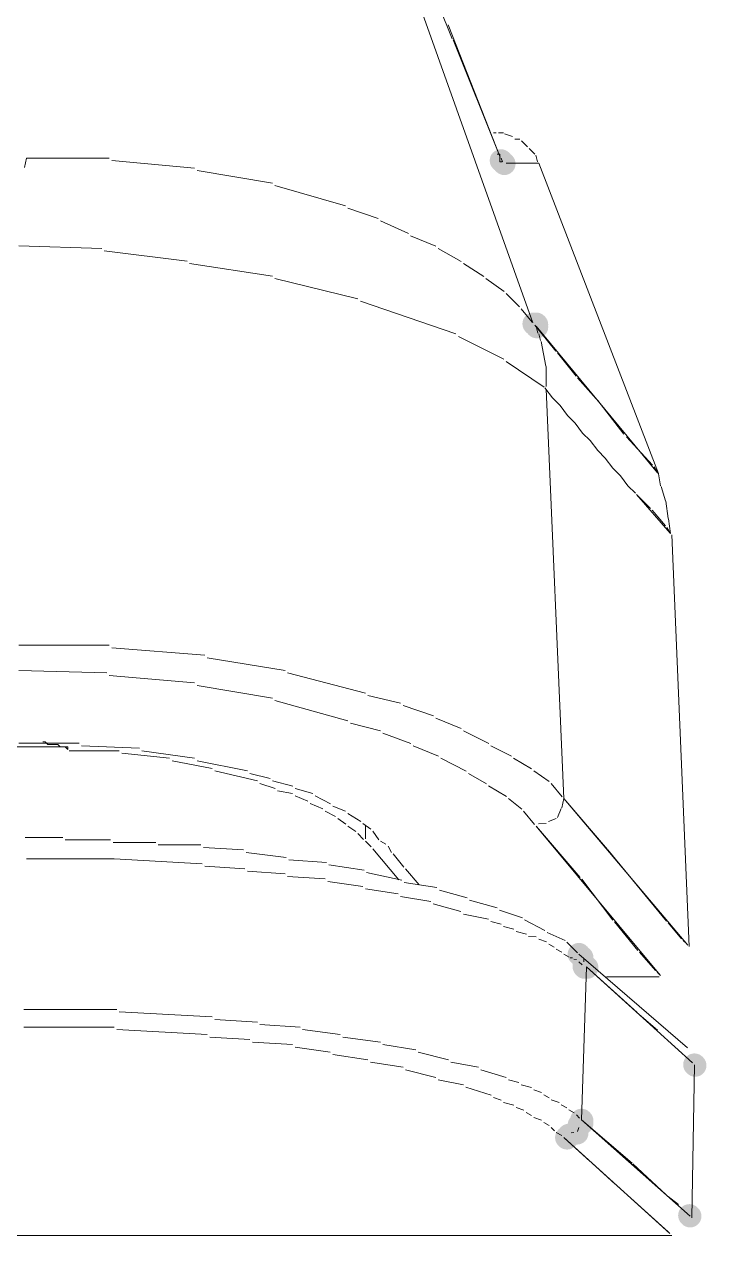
# Model space of a CAD drawing. Header units: millimetres. Extents: x 0 to 297, y 0 to 208.
# Drawn here: x 136.86 to 142.07, y 49.83 to 59.15 of the extents above; entities that cross this region are included whole.
import ezdxf

# ---------------------------------------------------------------- set-up
doc = ezdxf.new("R2010")
doc.units = ezdxf.units.MM

msp = doc.modelspace()

# ---------------------------------------------------------------- hatches: boundary and pattern name
h = msp.add_hatch(color=7)
h.dxf.hatch_style = 2
h.paths.add_polyline_path([(140.578417, 58.378494), (140.578417, 58.205986)])
h = msp.add_hatch(color=7)
h.dxf.hatch_style = 2
h.paths.add_polyline_path([(140.635919, 58.359092), (140.635919, 58.186583)])
h = msp.add_hatch(color=7)
h.dxf.hatch_style = 2
h.paths.add_polyline_path([(140.693422, 58.301589), (140.693422, 58.129081)])
h = msp.add_hatch(color=7)
h.dxf.hatch_style = 2
h.paths.add_polyline_path([(140.750925, 58.244086), (140.750925, 58.071578)])
h = msp.add_hatch(color=7)
edge = h.paths.add_edge_path(flags=0)
edge.add_spline(control_points=[(140.552977, 58.170845), (140.519432, 58.20439), (140.46454, 58.20439), (140.430995, 58.170845), (140.39745, 58.1373), (140.39745, 58.082408), (140.430995, 58.048863), (140.430995, 58.048863), (140.43664, 58.043219), (140.43664, 58.043219), (140.470185, 58.009674), (140.525076, 58.009674), (140.558621, 58.043219), (140.592166, 58.076764), (140.592166, 58.131656), (140.558621, 58.165201), (140.558621, 58.165201), (140.552977, 58.170845), (140.552977, 58.170845)], knot_values=[0, 0, 0, 0, 1, 1, 1, 2, 2, 2, 3, 3, 3, 4, 4, 4, 5, 5, 5, 6, 6, 6, 6], degree=3, periodic=1)
h = msp.add_hatch(color=7)
edge = h.paths.add_edge_path(flags=0)
edge.add_spline(control_points=[(140.57238, 58.151795), (140.538835, 58.18534), (140.483943, 58.18534), (140.450398, 58.151795), (140.416853, 58.11825), (140.416853, 58.063358), (140.450398, 58.029813), (140.450398, 58.029813), (140.456042, 58.024169), (140.456042, 58.024169), (140.489587, 57.990624), (140.544479, 57.990624), (140.578024, 58.024169), (140.611569, 58.057714), (140.611569, 58.112606), (140.578024, 58.146151), (140.578024, 58.146151), (140.57238, 58.151795), (140.57238, 58.151795)], knot_values=[0, 0, 0, 0, 1, 1, 1, 2, 2, 2, 3, 3, 3, 4, 4, 4, 5, 5, 5, 6, 6, 6, 6], degree=3, periodic=1)
h = msp.add_hatch(color=7)
edge = h.paths.add_edge_path(flags=0)
edge.add_spline(control_points=[(140.802391, 56.925187), (140.768846, 56.958732), (140.713954, 56.958732), (140.680409, 56.925187), (140.646864, 56.891642), (140.646864, 56.83675), (140.680409, 56.803205), (140.680409, 56.803205), (140.686054, 56.797561), (140.686054, 56.797561), (140.719599, 56.764016), (140.77449, 56.764016), (140.808035, 56.797561), (140.84158, 56.831106), (140.84158, 56.885997), (140.808035, 56.919542), (140.808035, 56.919542), (140.802391, 56.925187), (140.802391, 56.925187)], knot_values=[0, 0, 0, 0, 1, 1, 1, 2, 2, 2, 3, 3, 3, 4, 4, 4, 5, 5, 5, 6, 6, 6, 6], degree=3, periodic=1)
h = msp.add_hatch(color=7)
edge = h.paths.add_edge_path(flags=0)
edge.add_spline(control_points=[(140.802391, 56.925187), (140.768846, 56.958732), (140.713954, 56.958732), (140.680409, 56.925187), (140.646864, 56.891642), (140.646864, 56.83675), (140.680409, 56.803205), (140.680409, 56.803205), (140.686054, 56.797561), (140.686054, 56.797561), (140.719599, 56.764016), (140.77449, 56.764016), (140.808035, 56.797561), (140.84158, 56.831106), (140.84158, 56.885997), (140.808035, 56.919542), (140.808035, 56.919542), (140.802391, 56.925187), (140.802391, 56.925187)], knot_values=[0, 0, 0, 0, 1, 1, 1, 2, 2, 2, 3, 3, 3, 4, 4, 4, 5, 5, 5, 6, 6, 6, 6], degree=3, periodic=1)
h = msp.add_hatch(color=7)
edge = h.paths.add_edge_path(flags=0)
edge.add_spline(control_points=[(140.821441, 56.925187), (140.787896, 56.958732), (140.733004, 56.958732), (140.699459, 56.925187), (140.665914, 56.891642), (140.665914, 56.83675), (140.699459, 56.803205), (140.699459, 56.803205), (140.705104, 56.797561), (140.705104, 56.797561), (140.738649, 56.764016), (140.79354, 56.764016), (140.827085, 56.797561), (140.86063, 56.831106), (140.86063, 56.885997), (140.827085, 56.919542), (140.827085, 56.919542), (140.821441, 56.925187), (140.821441, 56.925187)], knot_values=[0, 0, 0, 0, 1, 1, 1, 2, 2, 2, 3, 3, 3, 4, 4, 4, 5, 5, 5, 6, 6, 6, 6], degree=3, periodic=1)
h = msp.add_hatch(color=7)
edge = h.paths.add_edge_path(flags=0)
edge.add_spline(control_points=[(140.821441, 56.906137), (140.787896, 56.939682), (140.733004, 56.939682), (140.699459, 56.906137), (140.665914, 56.872592), (140.665914, 56.8177), (140.699459, 56.784155), (140.699459, 56.784155), (140.705104, 56.778511), (140.705104, 56.778511), (140.738649, 56.744966), (140.79354, 56.744966), (140.827085, 56.778511), (140.86063, 56.812056), (140.86063, 56.866947), (140.827085, 56.900492), (140.827085, 56.900492), (140.821441, 56.906137), (140.821441, 56.906137)], knot_values=[0, 0, 0, 0, 1, 1, 1, 2, 2, 2, 3, 3, 3, 4, 4, 4, 5, 5, 5, 6, 6, 6, 6], degree=3, periodic=1)
h = msp.add_hatch(color=7)
h.dxf.hatch_style = 2
h.paths.add_polyline_path([(140.923433, 56.729964), (140.923433, 56.557456)])
h = msp.add_hatch(color=7)
h.dxf.hatch_style = 2
h.paths.add_polyline_path([(141.076539, 56.538406), (141.076539, 56.365897)])
h = msp.add_hatch(color=7)
h.dxf.hatch_style = 2
h.paths.add_polyline_path([(141.229997, 56.365897), (141.229997, 56.193389)])
h = msp.add_hatch(color=7)
h.dxf.hatch_style = 2
h.paths.add_polyline_path([(141.709069, 55.714317), (141.709069, 55.541808)])
h = msp.add_hatch(color=7)
h.dxf.hatch_style = 2
h.paths.add_polyline_path([(141.632517, 55.541808), (141.632517, 55.3693)])
h = msp.add_hatch(color=7)
h.dxf.hatch_style = 2
h.paths.add_polyline_path([(141.747522, 55.599311), (141.747522, 55.426803)])
h = msp.add_hatch(color=7)
h.dxf.hatch_style = 2
h.paths.add_polyline_path([(141.766572, 55.465256), (141.766572, 55.292747)])
h = msp.add_hatch(color=7)
h.dxf.hatch_style = 2
h.paths.add_polyline_path([(141.747522, 55.407753), (141.747522, 55.235244)])
h = msp.add_hatch(color=7)
h.dxf.hatch_style = 2
h.paths.add_polyline_path([(137.147653, 53.031089), (137.147653, 52.858581)])
h = msp.add_hatch(color=7)
h.dxf.hatch_style = 2
h.paths.add_polyline_path([(137.512072, 53.012039), (137.512072, 52.839531)])
h = msp.add_hatch(color=7)
h.dxf.hatch_style = 2
h.paths.add_polyline_path([(137.856736, 52.992989), (137.856736, 52.820481)])
h = msp.add_hatch(color=7)
h.dxf.hatch_style = 2
h.paths.add_polyline_path([(138.201753, 52.973586), (138.201753, 52.801078)])
h = msp.add_hatch(color=7)
h.dxf.hatch_style = 2
h.paths.add_polyline_path([(138.527719, 52.935486), (138.527719, 52.762978)])
h = msp.add_hatch(color=7)
h.dxf.hatch_style = 2
h.paths.add_polyline_path([(138.853333, 52.877983), (138.853333, 52.705475)])
h = msp.add_hatch(color=7)
h.dxf.hatch_style = 2
h.paths.add_polyline_path([(139.16025, 52.839531), (139.16025, 52.667022)])
h = msp.add_hatch(color=7)
h.dxf.hatch_style = 2
h.paths.add_polyline_path([(139.447764, 52.782028), (139.447764, 52.609519)])
h = msp.add_hatch(color=7)
h.dxf.hatch_style = 2
h.paths.add_polyline_path([(139.734925, 52.705475), (139.734925, 52.532967)])
h = msp.add_hatch(color=7)
h.dxf.hatch_style = 2
h.paths.add_polyline_path([(141.095942, 52.724525), (141.095942, 52.552017)])
h = msp.add_hatch(color=7)
h.dxf.hatch_style = 2
h.paths.add_polyline_path([(140.003389, 52.647972), (140.003389, 52.475464)])
h = msp.add_hatch(color=7)
h.dxf.hatch_style = 2
h.paths.add_polyline_path([(140.2334, 52.571067), (140.2334, 52.398558)])
h = msp.add_hatch(color=7)
h.dxf.hatch_style = 2
h.paths.add_polyline_path([(140.463411, 52.494514), (140.463411, 52.322006)])
h = msp.add_hatch(color=7)
h.dxf.hatch_style = 2
h.paths.add_polyline_path([(140.654969, 52.417961), (140.654969, 52.245453)])
h = msp.add_hatch(color=7)
h.dxf.hatch_style = 2
h.paths.add_polyline_path([(141.345003, 52.398558), (141.345003, 52.22605)])
h = msp.add_hatch(color=7)
h.dxf.hatch_style = 2
h.paths.add_polyline_path([(141.766572, 52.379508), (141.766572, 52.207)])
h = msp.add_hatch(color=7)
h.dxf.hatch_style = 2
h.paths.add_polyline_path([(140.827478, 52.322006), (140.827478, 52.149497)])
h = msp.add_hatch(color=7)
h.dxf.hatch_style = 2
h.paths.add_polyline_path([(140.980936, 52.245453), (140.980936, 52.072944)])
h = msp.add_hatch(color=7)
h.dxf.hatch_style = 2
h.paths.add_polyline_path([(141.881578, 52.245453), (141.881578, 52.072944)])
h = msp.add_hatch(color=7)
h.dxf.hatch_style = 2
h.paths.add_polyline_path([(141.920031, 52.18795), (141.920031, 52.015442)])
h = msp.add_hatch(color=7)
h.dxf.hatch_style = 2
h.paths.add_polyline_path([(141.920031, 52.18795), (141.920031, 52.015442)])
h = msp.add_hatch(color=7)
edge = h.paths.add_edge_path(flags=0)
edge.add_spline(control_points=[(141.149342, 52.112711), (141.116896, 52.14732), (141.062033, 52.14909), (141.027424, 52.116644), (140.992815, 52.084198), (140.991045, 52.029334), (141.023491, 51.994725), (141.023491, 51.994725), (141.028783, 51.989081), (141.028783, 51.989081), (141.061229, 51.954472), (141.116092, 51.952702), (141.150701, 51.985148), (141.18531, 52.017594), (141.18708, 52.072457), (141.154634, 52.107066), (141.154634, 52.107066), (141.149342, 52.112711), (141.149342, 52.112711)], knot_values=[0, 0, 0, 0, 1, 1, 1, 2, 2, 2, 3, 3, 3, 4, 4, 4, 5, 5, 5, 6, 6, 6, 6], degree=3, periodic=1)
h = msp.add_hatch(color=7)
edge = h.paths.add_edge_path(flags=0)
edge.add_spline(control_points=[(141.149342, 52.112711), (141.116896, 52.14732), (141.062033, 52.14909), (141.027424, 52.116644), (140.992815, 52.084198), (140.991045, 52.029334), (141.023491, 51.994725), (141.023491, 51.994725), (141.028783, 51.989081), (141.028783, 51.989081), (141.061229, 51.954472), (141.116092, 51.952702), (141.150701, 51.985148), (141.18531, 52.017594), (141.18708, 52.072457), (141.154634, 52.107066), (141.154634, 52.107066), (141.149342, 52.112711), (141.149342, 52.112711)], knot_values=[0, 0, 0, 0, 1, 1, 1, 2, 2, 2, 3, 3, 3, 4, 4, 4, 5, 5, 5, 6, 6, 6, 6], degree=3, periodic=1)
h = msp.add_hatch(color=7)
edge = h.paths.add_edge_path(flags=0)
edge.add_spline(control_points=[(141.166458, 52.095659), (141.132913, 52.129204), (141.078021, 52.129204), (141.044476, 52.095659), (141.010931, 52.062114), (141.010931, 52.007222), (141.044476, 51.973677), (141.044476, 51.973677), (141.05012, 51.968033), (141.05012, 51.968033), (141.083665, 51.934488), (141.138557, 51.934488), (141.172102, 51.968033), (141.205647, 52.001578), (141.205647, 52.05647), (141.172102, 52.090015), (141.172102, 52.090015), (141.166458, 52.095659), (141.166458, 52.095659)], knot_values=[0, 0, 0, 0, 1, 1, 1, 2, 2, 2, 3, 3, 3, 4, 4, 4, 5, 5, 5, 6, 6, 6, 6], degree=3, periodic=1)
h = msp.add_hatch(color=7)
h.dxf.hatch_style = 2
h.paths.add_polyline_path([(141.536561, 52.168547), (141.536561, 51.996039)])
h = msp.add_hatch(color=7)
h.dxf.hatch_style = 2
h.paths.add_polyline_path([(141.839637, 52.105184), (141.961619, 51.983202)])
h = msp.add_hatch(color=7)
h.dxf.hatch_style = 2
h.paths.add_polyline_path([(141.881578, 52.091994), (141.881578, 51.919486)])
h = msp.add_hatch(color=7)
h.dxf.hatch_style = 2
h.paths.add_polyline_path([(141.900628, 52.130447), (141.900628, 51.957939)])
h = msp.add_hatch(color=7)
h.dxf.hatch_style = 2
h.paths.add_polyline_path([(141.900628, 52.111044), (141.900628, 51.938536)])
h = msp.add_hatch(color=7)
h.dxf.hatch_style = 2
h.paths.add_polyline_path([(141.900628, 52.111044), (141.900628, 51.938536)])
h = msp.add_hatch(color=7)
h.dxf.hatch_style = 2
h.paths.add_polyline_path([(141.920031, 52.168547), (141.920031, 51.996039)])
h = msp.add_hatch(color=7)
h.dxf.hatch_style = 2
h.paths.add_polyline_path([(141.920031, 52.168547), (141.920031, 51.996039)])
h = msp.add_hatch(color=7)
h.dxf.hatch_style = 2
h.paths.add_polyline_path([(141.920031, 52.149497), (141.920031, 51.976989)])
h = msp.add_hatch(color=7)
h.dxf.hatch_style = 2
h.paths.add_polyline_path([(141.920031, 52.149497), (141.920031, 51.976989)])
h = msp.add_hatch(color=7)
edge = h.paths.add_edge_path(flags=0)
edge.add_spline(control_points=[(141.185508, 52.038156), (141.151963, 52.071701), (141.097071, 52.071701), (141.063526, 52.038156), (141.029981, 52.004611), (141.029981, 51.949719), (141.063526, 51.916174), (141.063526, 51.916174), (141.06917, 51.91053), (141.06917, 51.91053), (141.102715, 51.876985), (141.157607, 51.876985), (141.191152, 51.91053), (141.224697, 51.944075), (141.224697, 51.998967), (141.191152, 52.032512), (141.191152, 52.032512), (141.185508, 52.038156), (141.185508, 52.038156)], knot_values=[0, 0, 0, 0, 1, 1, 1, 2, 2, 2, 3, 3, 3, 4, 4, 4, 5, 5, 5, 6, 6, 6, 6], degree=3, periodic=1)
h = msp.add_hatch(color=7)
edge = h.paths.add_edge_path(flags=0)
edge.add_spline(control_points=[(141.185508, 52.018753), (141.151963, 52.052298), (141.097071, 52.052298), (141.063526, 52.018753), (141.029981, 51.985208), (141.029981, 51.930317), (141.063526, 51.896772), (141.063526, 51.896772), (141.06917, 51.891127), (141.06917, 51.891127), (141.102715, 51.857582), (141.157607, 51.857582), (141.191152, 51.891127), (141.224697, 51.924672), (141.224697, 51.979564), (141.191152, 52.013109), (141.191152, 52.013109), (141.185508, 52.018753), (141.185508, 52.018753)], knot_values=[0, 0, 0, 0, 1, 1, 1, 2, 2, 2, 3, 3, 3, 4, 4, 4, 5, 5, 5, 6, 6, 6, 6], degree=3, periodic=1)
h = msp.add_hatch(color=7)
edge = h.paths.add_edge_path(flags=0)
edge.add_spline(control_points=[(141.206845, 52.016755), (141.174399, 52.051364), (141.119536, 52.053134), (141.084927, 52.020688), (141.050318, 51.988242), (141.048548, 51.933379), (141.080994, 51.89877), (141.080994, 51.89877), (141.086285, 51.893125), (141.086285, 51.893125), (141.118732, 51.858516), (141.173595, 51.856746), (141.208204, 51.889192), (141.242813, 51.921638), (141.244583, 51.976502), (141.212137, 52.011111), (141.212137, 52.011111), (141.206845, 52.016755), (141.206845, 52.016755)], knot_values=[0, 0, 0, 0, 1, 1, 1, 2, 2, 2, 3, 3, 3, 4, 4, 4, 5, 5, 5, 6, 6, 6, 6], degree=3, periodic=1)
h = msp.add_hatch(color=7)
h.dxf.hatch_style = 2
h.paths.add_polyline_path([(141.670969, 52.015442), (141.670969, 51.842933)])
h = msp.add_hatch(color=7)
h.dxf.hatch_style = 2
h.paths.add_polyline_path([(141.766572, 51.996392), (141.766572, 51.823883)])
h = msp.add_hatch(color=7)
h.dxf.hatch_style = 2
h.paths.add_polyline_path([(141.766572, 51.996392), (141.766572, 51.823883)])
h = msp.add_hatch(color=7)
h.dxf.hatch_style = 2
h.paths.add_polyline_path([(141.780552, 52.00723), (141.906403, 51.889245)])
h = msp.add_hatch(color=7)
h.dxf.hatch_style = 2
h.paths.add_polyline_path([(141.785622, 51.996392), (141.785622, 51.823883)])
h = msp.add_hatch(color=7)
h.dxf.hatch_style = 2
h.paths.add_polyline_path([(141.785622, 51.996392), (141.785622, 51.823883)])
h = msp.add_hatch(color=7)
h.dxf.hatch_style = 2
h.paths.add_polyline_path([(141.801537, 52.028278), (141.923519, 51.906297)])
h = msp.add_hatch(color=7)
h.dxf.hatch_style = 2
h.paths.add_polyline_path([(141.805025, 51.996392), (141.805025, 51.823883)])
h = msp.add_hatch(color=7)
h.dxf.hatch_style = 2
h.paths.add_polyline_path([(141.820587, 52.066731), (141.942569, 51.944749)])
h = msp.add_hatch(color=7)
h.dxf.hatch_style = 2
h.paths.add_polyline_path([(141.824075, 52.015442), (141.824075, 51.842933)])
h = msp.add_hatch(color=7)
h.dxf.hatch_style = 2
h.paths.add_polyline_path([(141.824075, 52.015442), (141.824075, 51.842933)])
h = msp.add_hatch(color=7)
h.dxf.hatch_style = 2
h.paths.add_polyline_path([(141.843478, 52.034492), (141.843478, 51.861983)])
h = msp.add_hatch(color=7)
h.dxf.hatch_style = 2
h.paths.add_polyline_path([(141.843478, 52.015442), (141.843478, 51.842933)])
h = msp.add_hatch(color=7)
h.dxf.hatch_style = 2
h.paths.add_polyline_path([(141.843478, 52.015442), (141.843478, 51.842933)])
h = msp.add_hatch(color=7)
h.dxf.hatch_style = 2
h.paths.add_polyline_path([(141.862528, 52.053542), (141.862528, 51.881033)])
h = msp.add_hatch(color=7)
h.dxf.hatch_style = 2
h.paths.add_polyline_path([(141.881578, 52.072944), (141.881578, 51.900436)])
h = msp.add_hatch(color=7)
h.dxf.hatch_style = 2
h.paths.add_polyline_path([(141.881578, 52.072944), (141.881578, 51.900436)])
h = msp.add_hatch(color=7)
h.dxf.hatch_style = 2
h.paths.add_polyline_path([(141.686531, 51.951726), (141.808513, 51.829744)])
h = msp.add_hatch(color=7)
h.dxf.hatch_style = 2
h.paths.add_polyline_path([(141.709069, 51.976989), (141.709069, 51.804481)])
h = msp.add_hatch(color=7)
h.dxf.hatch_style = 2
h.paths.add_polyline_path([(141.709069, 51.976989), (141.709069, 51.804481)])
h = msp.add_hatch(color=7)
h.dxf.hatch_style = 2
h.paths.add_polyline_path([(141.709069, 51.976989), (141.709069, 51.804481)])
h = msp.add_hatch(color=7)
h.dxf.hatch_style = 2
h.paths.add_polyline_path([(141.728472, 51.976989), (141.728472, 51.804481)])
h = msp.add_hatch(color=7)
h.dxf.hatch_style = 2
h.paths.add_polyline_path([(141.728472, 51.976989), (141.728472, 51.804481)])
h = msp.add_hatch(color=7)
h.dxf.hatch_style = 2
h.paths.add_polyline_path([(141.746032, 51.973063), (141.864018, 51.847212)])
h = msp.add_hatch(color=7)
h.dxf.hatch_style = 2
h.paths.add_polyline_path([(141.747522, 51.976989), (141.747522, 51.804481)])
h = msp.add_hatch(color=7)
h.dxf.hatch_style = 2
h.paths.add_polyline_path([(141.920031, 51.401961), (141.920031, 51.229453)])
h = msp.add_hatch(color=7)
h.dxf.hatch_style = 2
h.paths.add_polyline_path([(141.920031, 51.401961), (141.920031, 51.229453)])
h = msp.add_hatch(color=7)
h.dxf.hatch_style = 2
h.paths.add_polyline_path([(141.920031, 51.401961), (141.920031, 51.229453)])
h = msp.add_hatch(color=7)
h.dxf.hatch_style = 2
h.paths.add_polyline_path([(141.920031, 51.401961), (141.920031, 51.229453)])
h = msp.add_hatch(color=7)
h.dxf.hatch_style = 2
h.paths.add_polyline_path([(141.920031, 51.401961), (141.920031, 51.229453)])
h = msp.add_hatch(color=7)
h.dxf.hatch_style = 2
h.paths.add_polyline_path([(141.920031, 51.401961), (141.920031, 51.229453)])
h = msp.add_hatch(color=7)
h.dxf.hatch_style = 2
h.paths.add_polyline_path([(141.939081, 51.401961), (141.939081, 51.229453)])
h = msp.add_hatch(color=7)
h.dxf.hatch_style = 2
h.paths.add_polyline_path([(141.939081, 51.401961), (141.939081, 51.229453)])
h = msp.add_hatch(color=7)
h.dxf.hatch_style = 2
h.paths.add_polyline_path([(141.939081, 51.382911), (141.939081, 51.210403)])
h = msp.add_hatch(color=7)
h.dxf.hatch_style = 2
h.paths.add_polyline_path([(141.939081, 51.382911), (141.939081, 51.210403)])
h = msp.add_hatch(color=7)
h.dxf.hatch_style = 2
h.paths.add_polyline_path([(141.939081, 51.382911), (141.939081, 51.210403)])
h = msp.add_hatch(color=7)
h.dxf.hatch_style = 2
h.paths.add_polyline_path([(141.939081, 51.382911), (141.939081, 51.210403)])
h = msp.add_hatch(color=7)
h.dxf.hatch_style = 2
h.paths.add_polyline_path([(141.939081, 51.382911), (141.939081, 51.210403)])
h = msp.add_hatch(color=7)
h.dxf.hatch_style = 2
h.paths.add_polyline_path([(141.939081, 51.382911), (141.939081, 51.210403)])
h = msp.add_hatch(color=7)
h.dxf.hatch_style = 2
h.paths.add_polyline_path([(141.939081, 51.363861), (141.939081, 51.191353)])
h = msp.add_hatch(color=7)
h.dxf.hatch_style = 2
h.paths.add_polyline_path([(141.939081, 51.363861), (141.939081, 51.191353)])
h = msp.add_hatch(color=7)
h.dxf.hatch_style = 2
h.paths.add_polyline_path([(141.958131, 51.363861), (141.958131, 51.191353)])
h = msp.add_hatch(color=7)
h.dxf.hatch_style = 2
h.paths.add_polyline_path([(141.958131, 51.363861), (141.958131, 51.191353)])
h = msp.add_hatch(color=7)
h.dxf.hatch_style = 2
h.paths.add_polyline_path([(141.958131, 51.363861), (141.958131, 51.191353)])
h = msp.add_hatch(color=7)
h.dxf.hatch_style = 2
h.paths.add_polyline_path([(141.958131, 51.363861), (141.958131, 51.191353)])
h = msp.add_hatch(color=7)
h.dxf.hatch_style = 2
h.paths.add_polyline_path([(141.958131, 51.344458), (141.958131, 51.17195)])
h = msp.add_hatch(color=7)
h.dxf.hatch_style = 2
h.paths.add_polyline_path([(141.958131, 51.344458), (141.958131, 51.17195)])
h = msp.add_hatch(color=7)
h.dxf.hatch_style = 2
h.paths.add_polyline_path([(141.958131, 51.344458), (141.958131, 51.17195)])
h = msp.add_hatch(color=7)
h.dxf.hatch_style = 2
h.paths.add_polyline_path([(141.958131, 51.344458), (141.958131, 51.17195)])
h = msp.add_hatch(color=7)
h.dxf.hatch_style = 2
h.paths.add_polyline_path([(141.958131, 51.344458), (141.958131, 51.17195)])
h = msp.add_hatch(color=7)
h.dxf.hatch_style = 2
h.paths.add_polyline_path([(141.958131, 51.344458), (141.958131, 51.17195)])
h = msp.add_hatch(color=7)
edge = h.paths.add_edge_path(flags=0)
edge.add_spline(control_points=[(142.028999, 51.27157), (141.995454, 51.305115), (141.940562, 51.305115), (141.907017, 51.27157), (141.873472, 51.238025), (141.873472, 51.183133), (141.907017, 51.149588), (141.907017, 51.149588), (141.912662, 51.143944), (141.912662, 51.143944), (141.946207, 51.110399), (142.001099, 51.110399), (142.034644, 51.143944), (142.068189, 51.177489), (142.068189, 51.232381), (142.034644, 51.265926), (142.034644, 51.265926), (142.028999, 51.27157), (142.028999, 51.27157)], knot_values=[0, 0, 0, 0, 1, 1, 1, 2, 2, 2, 3, 3, 3, 4, 4, 4, 5, 5, 5, 6, 6, 6, 6], degree=3, periodic=1)
h = msp.add_hatch(color=7)
h.dxf.hatch_style = 2
h.paths.add_polyline_path([(141.958131, 51.325408), (141.958131, 51.1529)])
h = msp.add_hatch(color=7)
h.dxf.hatch_style = 2
h.paths.add_polyline_path([(141.958131, 51.325408), (141.958131, 51.1529)])
h = msp.add_hatch(color=7)
h.dxf.hatch_style = 2
h.paths.add_polyline_path([(141.958131, 51.325408), (141.958131, 51.1529)])
h = msp.add_hatch(color=7)
h.dxf.hatch_style = 2
h.paths.add_polyline_path([(141.958131, 51.325408), (141.958131, 51.1529)])
h = msp.add_hatch(color=7)
h.dxf.hatch_style = 2
h.paths.add_polyline_path([(141.958131, 51.306358), (141.958131, 51.13385)])
h = msp.add_hatch(color=7)
h.dxf.hatch_style = 2
h.paths.add_polyline_path([(141.958131, 51.306358), (141.958131, 51.13385)])
h = msp.add_hatch(color=7)
h.dxf.hatch_style = 2
h.paths.add_polyline_path([(141.958131, 51.306358), (141.958131, 51.13385)])
h = msp.add_hatch(color=7)
h.dxf.hatch_style = 2
h.paths.add_polyline_path([(141.958131, 51.306358), (141.958131, 51.13385)])
h = msp.add_hatch(color=7)
h.dxf.hatch_style = 2
h.paths.add_polyline_path([(141.958131, 51.306358), (141.958131, 51.13385)])
h = msp.add_hatch(color=7)
edge = h.paths.add_edge_path(flags=0)
edge.add_spline(control_points=[(141.166458, 50.849648), (141.132913, 50.883193), (141.078021, 50.883193), (141.044476, 50.849648), (141.010931, 50.816103), (141.010931, 50.761211), (141.044476, 50.727666), (141.044476, 50.727666), (141.05012, 50.722022), (141.05012, 50.722022), (141.083665, 50.688477), (141.138557, 50.688477), (141.172102, 50.722022), (141.205647, 50.755567), (141.205647, 50.810458), (141.172102, 50.844003), (141.172102, 50.844003), (141.166458, 50.849648), (141.166458, 50.849648)], knot_values=[0, 0, 0, 0, 1, 1, 1, 2, 2, 2, 3, 3, 3, 4, 4, 4, 5, 5, 5, 6, 6, 6, 6], degree=3, periodic=1)
h = msp.add_hatch(color=7)
edge = h.paths.add_edge_path(flags=0)
edge.add_spline(control_points=[(141.128005, 50.754045), (141.09446, 50.78759), (141.039568, 50.78759), (141.006023, 50.754045), (140.972478, 50.7205), (140.972478, 50.665608), (141.006023, 50.632063), (141.006023, 50.632063), (141.011667, 50.626419), (141.011667, 50.626419), (141.045212, 50.592874), (141.100104, 50.592874), (141.133649, 50.626419), (141.167194, 50.659964), (141.167194, 50.714856), (141.133649, 50.748401), (141.133649, 50.748401), (141.128005, 50.754045), (141.128005, 50.754045)], knot_values=[0, 0, 0, 0, 1, 1, 1, 2, 2, 2, 3, 3, 3, 4, 4, 4, 5, 5, 5, 6, 6, 6, 6], degree=3, periodic=1)
h = msp.add_hatch(color=7)
edge = h.paths.add_edge_path(flags=0)
edge.add_spline(control_points=[(141.149342, 50.80955), (141.116896, 50.844159), (141.062033, 50.845929), (141.027424, 50.813483), (140.992815, 50.781037), (140.991045, 50.726173), (141.023491, 50.691564), (141.023491, 50.691564), (141.028783, 50.68592), (141.028783, 50.68592), (141.061229, 50.651311), (141.116092, 50.649541), (141.150701, 50.681987), (141.18531, 50.714433), (141.18708, 50.769296), (141.154634, 50.803905), (141.154634, 50.803905), (141.149342, 50.80955), (141.149342, 50.80955)], knot_values=[0, 0, 0, 0, 1, 1, 1, 2, 2, 2, 3, 3, 3, 4, 4, 4, 5, 5, 5, 6, 6, 6, 6], degree=3, periodic=1)
h = msp.add_hatch(color=7)
edge = h.paths.add_edge_path(flags=0)
edge.add_spline(control_points=[(141.166458, 50.830598), (141.132913, 50.864143), (141.078021, 50.864143), (141.044476, 50.830598), (141.010931, 50.797053), (141.010931, 50.742161), (141.044476, 50.708616), (141.044476, 50.708616), (141.05012, 50.702972), (141.05012, 50.702972), (141.083665, 50.669427), (141.138557, 50.669427), (141.172102, 50.702972), (141.205647, 50.736517), (141.205647, 50.791408), (141.172102, 50.824953), (141.172102, 50.824953), (141.166458, 50.830598), (141.166458, 50.830598)], knot_values=[0, 0, 0, 0, 1, 1, 1, 2, 2, 2, 3, 3, 3, 4, 4, 4, 5, 5, 5, 6, 6, 6, 6], degree=3, periodic=1)
h = msp.add_hatch(color=7)
edge = h.paths.add_edge_path(flags=0)
edge.add_spline(control_points=[(141.051452, 50.715592), (141.017907, 50.749137), (140.963015, 50.749137), (140.92947, 50.715592), (140.895925, 50.682047), (140.895925, 50.627156), (140.92947, 50.593611), (140.92947, 50.593611), (140.935115, 50.587966), (140.935115, 50.587966), (140.96866, 50.554421), (141.023551, 50.554421), (141.057096, 50.587966), (141.090641, 50.621511), (141.090641, 50.676403), (141.057096, 50.709948), (141.057096, 50.709948), (141.051452, 50.715592), (141.051452, 50.715592)], knot_values=[0, 0, 0, 0, 1, 1, 1, 2, 2, 2, 3, 3, 3, 4, 4, 4, 5, 5, 5, 6, 6, 6, 6], degree=3, periodic=1)
h = msp.add_hatch(color=7)
edge = h.paths.add_edge_path(flags=0)
edge.add_spline(control_points=[(141.068504, 50.736577), (141.033895, 50.769023), (140.979032, 50.767253), (140.946585, 50.732644), (140.914139, 50.698035), (140.915909, 50.643172), (140.950518, 50.610726), (140.950518, 50.610726), (140.956163, 50.605434), (140.956163, 50.605434), (140.990772, 50.572988), (141.045635, 50.574758), (141.078081, 50.609367), (141.110527, 50.643976), (141.108757, 50.698839), (141.074148, 50.731285), (141.074148, 50.731285), (141.068504, 50.736577), (141.068504, 50.736577)], knot_values=[0, 0, 0, 0, 1, 1, 1, 2, 2, 2, 3, 3, 3, 4, 4, 4, 5, 5, 5, 6, 6, 6, 6], degree=3, periodic=1)
h = msp.add_hatch(color=7)
h.dxf.hatch_style = 2
h.paths.add_polyline_path([(141.172494, 50.558822), (141.172494, 50.386314)])
h = msp.add_hatch(color=7)
h.dxf.hatch_style = 2
h.paths.add_polyline_path([(141.766572, 50.290358), (141.766572, 50.11785)])
h = msp.add_hatch(color=7)
edge = h.paths.add_edge_path(flags=0)
edge.add_spline(control_points=[(141.990546, 50.121515), (141.957001, 50.15506), (141.90211, 50.15506), (141.868565, 50.121515), (141.83502, 50.08797), (141.83502, 50.033078), (141.868565, 49.999533), (141.868565, 49.999533), (141.874209, 49.993888), (141.874209, 49.993888), (141.907754, 49.960343), (141.962646, 49.960343), (141.996191, 49.993888), (142.029736, 50.027433), (142.029736, 50.082325), (141.996191, 50.11587), (141.996191, 50.11587), (141.990546, 50.121515), (141.990546, 50.121515)], knot_values=[0, 0, 0, 0, 1, 1, 1, 2, 2, 2, 3, 3, 3, 4, 4, 4, 5, 5, 5, 6, 6, 6, 6], degree=3, periodic=1)
h = msp.add_hatch(color=7)
h.dxf.hatch_style = 2
h.paths.add_polyline_path([(141.939081, 50.137253), (141.939081, 49.964744)])
h = msp.add_hatch(color=7)
h.dxf.hatch_style = 2
h.paths.add_polyline_path([(141.939081, 50.137253), (141.939081, 49.964744)])
h = msp.add_hatch(color=7)
h.dxf.hatch_style = 2
h.paths.add_polyline_path([(141.839637, 50.054487), (141.961619, 49.932505)])
h = msp.add_hatch(color=7)
h.dxf.hatch_style = 2
h.paths.add_polyline_path([(141.85904, 50.092587), (141.981021, 49.970605)])
h = msp.add_hatch(color=7)
h.dxf.hatch_style = 2
h.paths.add_polyline_path([(141.881578, 50.041297), (141.881578, 49.868789)])
h = msp.add_hatch(color=7)
h.dxf.hatch_style = 2
h.paths.add_polyline_path([(141.900628, 50.07975), (141.900628, 49.907242)])
h = msp.add_hatch(color=7)
h.dxf.hatch_style = 2
h.paths.add_polyline_path([(141.900628, 50.060347), (141.900628, 49.887839)])
h = msp.add_hatch(color=7)
h.dxf.hatch_style = 2
h.paths.add_polyline_path([(141.900628, 50.060347), (141.900628, 49.887839)])
h = msp.add_hatch(color=7)
h.dxf.hatch_style = 2
h.paths.add_polyline_path([(141.920031, 50.11785), (141.920031, 49.945342)])
h = msp.add_hatch(color=7)
h.dxf.hatch_style = 2
h.paths.add_polyline_path([(141.920031, 50.0988), (141.920031, 49.926292)])
h = msp.add_hatch(color=7)
h.dxf.hatch_style = 2
h.paths.add_polyline_path([(141.920031, 50.0988), (141.920031, 49.926292)])
h = msp.add_hatch(color=7)
h.dxf.hatch_style = 2
h.paths.add_polyline_path([(141.722697, 49.857598), (141.848548, 49.975583)])
h = msp.add_hatch(color=7)
h.dxf.hatch_style = 2
h.paths.add_polyline_path([(141.766572, 50.022247), (141.766572, 49.849739)])
h = msp.add_hatch(color=7)
h.dxf.hatch_style = 2
h.paths.add_polyline_path([(141.785622, 50.002844), (141.785622, 49.830336)])
h = msp.add_hatch(color=7)
h.dxf.hatch_style = 2
h.paths.add_polyline_path([(141.801537, 49.996984), (141.923519, 49.875002)])
h = msp.add_hatch(color=7)
h.dxf.hatch_style = 2
h.paths.add_polyline_path([(141.805025, 50.002844), (141.805025, 49.830336)])
h = msp.add_hatch(color=7)
h.dxf.hatch_style = 2
h.paths.add_polyline_path([(141.805025, 50.002844), (141.805025, 49.830336)])
h = msp.add_hatch(color=7)
h.dxf.hatch_style = 2
h.paths.add_polyline_path([(141.820587, 50.016034), (141.942569, 49.894052)])
h = msp.add_hatch(color=7)
h.dxf.hatch_style = 2
h.paths.add_polyline_path([(141.824075, 50.022247), (141.824075, 49.849739)])
h = msp.add_hatch(color=7)
h.dxf.hatch_style = 2
h.paths.add_polyline_path([(141.824075, 50.022247), (141.824075, 49.849739)])
h = msp.add_hatch(color=7)
h.dxf.hatch_style = 2
h.paths.add_polyline_path([(141.824075, 50.002844), (141.824075, 49.830336)])
h = msp.add_hatch(color=7)
h.dxf.hatch_style = 2
h.paths.add_polyline_path([(141.824075, 50.002844), (141.824075, 49.830336)])
h = msp.add_hatch(color=7)
h.dxf.hatch_style = 2
h.paths.add_polyline_path([(141.843478, 50.022247), (141.843478, 49.849739)])
h = msp.add_hatch(color=7)
h.dxf.hatch_style = 2
h.paths.add_polyline_path([(141.843478, 50.022247), (141.843478, 49.849739)])
h = msp.add_hatch(color=7)
h.dxf.hatch_style = 2
h.paths.add_polyline_path([(141.862528, 50.022247), (141.862528, 49.849739)])

# ---------------------------------------------------------------- linework, layer by layer
at = {"color": 7, "lineweight": 15}
for points in [[(138.843808, 62.173149), (140.734697, 56.870546)], [(140.118394, 59.039424), (139.722931, 60.028965)], [(140.089819, 59.144904), (140.484931, 58.136313)], [(140.127919, 59.029899), (140.484931, 58.136313)], [(140.453886, 58.320815), (140.434483, 58.320815)], [(140.511389, 58.320815), (140.472936, 58.320815)], [(140.578417, 58.29224), (140.518797, 58.313407)], [(140.635919, 58.272838), (140.596408, 58.273896)], [(140.693422, 58.215335), (140.649325, 58.259432)], [(140.482461, 58.138782), (140.482461, 58.157832), (140.463411, 58.157832)], [(140.750925, 58.157832), (140.706828, 58.201929)], [(140.769975, 58.100329), (140.756922, 58.151835)], [(136.870017, 58.129257), (136.8552, 58.05729)], [(136.870017, 58.129257), (137.502194, 58.129257)], [(137.521597, 58.109854), (138.154128, 58.052351)], [(140.482461, 58.119732), (140.482461, 58.138782)], [(140.501864, 58.100329), (140.482461, 58.100329), (140.482461, 58.119732)], [(140.491986, 58.129257), (140.502569, 58.099271)], [(140.7795, 58.090804), (140.530439, 58.090804)], [(140.7795, 58.090804), (141.692489, 55.721196)], [(138.173178, 58.033301), (138.748558, 57.936993)], [(138.767256, 57.918296), (139.304889, 57.764132)], [(139.322881, 57.745788), (139.554303, 57.667824)], [(139.572294, 57.650185), (139.785019, 57.552113)], [(139.802306, 57.535179), (139.995628, 57.45651)], [(136.812514, 57.458274), (137.444692, 57.439224)], [(137.464094, 57.420174), (138.096625, 57.343268)], [(140.012914, 57.439224), (140.188244, 57.340799)], [(138.115675, 57.324218), (138.748206, 57.228263)], [(140.204472, 57.324218), (140.361106, 57.225088)], [(138.767256, 57.209213), (139.400492, 57.055401)], [(140.376981, 57.209213), (140.515269, 57.109729)], [(139.418836, 57.036704), (140.148381, 56.786585)], [(140.530439, 57.094207), (140.632039, 56.992607)], [(140.645444, 56.979201), (140.729053, 56.876543)], [(140.750925, 56.854671), (140.911086, 56.656057)], [(140.76045, 56.845146), (141.687197, 55.726488)], [(140.76045, 56.845146), (140.773503, 56.79364)], [(140.166372, 56.76824), (140.513506, 56.593615)], [(140.7795, 56.787643), (140.792553, 56.736138)], [(140.798903, 56.73014), (140.833475, 56.54211)], [(140.530439, 56.576682), (140.821481, 56.381596)], [(140.923433, 56.64371), (141.064544, 56.464146)], [(140.837003, 56.538582), (140.837003, 56.385124)], [(140.827478, 56.375599), (140.884981, 56.298693), (140.942483, 56.24119), (140.999986, 56.164638), (141.057489, 56.107135), (141.114992, 56.030582), (141.172494, 55.973079), (141.229997, 55.896526), (141.2875, 55.839024), (141.345003, 55.762118), (141.402506, 55.704615), (141.460008, 55.628063), (141.517511, 55.57056)], [(141.076539, 56.452151), (141.217297, 56.292343)], [(140.837003, 56.366074), (140.970353, 53.242932)], [(141.229997, 56.279643), (141.428964, 56.023174)], [(141.450483, 56.001654), (141.648392, 55.784696)], [(141.661092, 55.771643), (141.688961, 55.725076)], [(141.709069, 55.628063), (141.6939, 55.720138)], [(141.527036, 55.561035), (141.7828, 55.266818)], [(141.632517, 55.455554), (141.530917, 55.557154)], [(141.747522, 55.513057), (141.715067, 55.622065)], [(141.766572, 55.379001), (141.750344, 55.510235)], [(141.747522, 55.321499), (141.644864, 55.443207)], [(141.785622, 55.263996), (141.769747, 55.375826)], [(141.785622, 55.263996), (141.758106, 55.310915)], [(141.7955, 55.254471), (141.92885, 52.111926)], [(136.812514, 54.410979), (137.502194, 54.410979)], [(137.521597, 54.391929), (138.230681, 54.334426)], [(138.249731, 54.315376), (138.844161, 54.219068)], [(136.812514, 54.219421), (137.483144, 54.200371)], [(137.502194, 54.180968), (138.154128, 54.123465)], [(138.863211, 54.200371), (139.457994, 54.046207)], [(138.173178, 54.104415), (138.748558, 54.008107)], [(138.767256, 53.98941), (139.323939, 53.835246)], [(139.476339, 54.027863), (139.726106, 53.969654)], [(139.744803, 53.950957), (139.975872, 53.872993)], [(139.342283, 53.816901), (139.573, 53.758693)], [(139.993864, 53.855354), (140.187186, 53.777038)], [(137.186106, 53.615818), (137.186106, 53.634868), (137.167056, 53.634868), (137.147653, 53.634868), (137.128603, 53.634868), (137.109553, 53.653918), (137.09015, 53.653918), (137.0711, 53.653918), (137.05205, 53.653918), (137.032647, 53.653918), (137.013597, 53.673321), (136.994547, 53.673321)], [(139.591344, 53.740349), (139.803717, 53.662032)], [(140.204472, 53.759399), (140.3985, 53.661326)], [(136.879542, 53.634868), (136.860139, 53.634868), (136.841089, 53.634868), (136.822039, 53.634868), (136.802636, 53.634868), (136.783586, 53.634868), (136.764536, 53.634868), (136.745133, 53.634868), (136.726083, 53.634868)], [(136.812514, 53.663443), (137.272183, 53.663443)], [(136.956094, 53.634868), (136.937044, 53.634868), (136.917642, 53.634868), (136.898592, 53.634868), (136.879542, 53.634868)], [(137.186106, 53.615818), (137.167056, 53.634868), (137.147653, 53.634868), (137.128603, 53.634868), (137.109553, 53.634868), (137.09015, 53.634868), (137.0711, 53.634868), (137.05205, 53.634868), (137.032647, 53.634868), (137.013597, 53.634868), (136.994547, 53.634868), (136.975144, 53.634868), (136.956094, 53.634868)], [(137.195631, 53.60594), (137.5791, 53.60594)], [(137.291586, 53.644393), (137.732206, 53.625343)], [(137.59815, 53.58689), (137.962569, 53.548438)], [(137.751608, 53.60594), (138.154128, 53.548438)], [(139.821356, 53.644393), (140.014678, 53.566076)], [(140.415433, 53.644393), (140.571361, 53.565371)], [(137.981619, 53.529388), (138.288536, 53.471532)], [(138.173178, 53.529388), (138.557, 53.452129)], [(140.032317, 53.54879), (140.225992, 53.450365)], [(140.587942, 53.54879), (140.725172, 53.469063)], [(138.307233, 53.452835), (138.633906, 53.375576)], [(138.575697, 53.433785), (138.729861, 53.394274)], [(140.242925, 53.433785), (140.380156, 53.354057)], [(140.7414, 53.452835), (140.859933, 53.372401)], [(138.65225, 53.356879), (138.768667, 53.317015)], [(138.748206, 53.376282), (138.902369, 53.336771)], [(138.920714, 53.318779), (139.055828, 53.278915)], [(140.396383, 53.337829), (140.533261, 53.258101)], [(140.875456, 53.356879), (140.959064, 53.254221)], [(138.786306, 53.299376), (138.902017, 53.279621)], [(138.920714, 53.261276), (139.018433, 53.220707)], [(139.073819, 53.261276), (139.191294, 53.200951)], [(140.549489, 53.241874), (140.650031, 53.160735)], [(140.971411, 53.241874), (140.956594, 53.169907)], [(140.971411, 53.241874), (141.917208, 52.123568)], [(140.971411, 53.241874), (141.303728, 52.852054)], [(139.035719, 53.203774), (139.133439, 53.163204)], [(139.150725, 53.146271), (139.2301, 53.104996)], [(139.207875, 53.184371), (139.305947, 53.144154)], [(139.322881, 53.126868), (139.422011, 53.06619)], [(140.664494, 53.146271), (140.748103, 53.04326)], [(140.952008, 53.165321), (140.922375, 53.097235)], [(139.246328, 53.088768), (139.307711, 53.046435)], [(139.322881, 53.031265), (139.384264, 52.988932)], [(139.437886, 53.050315), (139.499269, 53.007982)], [(139.457289, 53.031265), (139.457289, 52.93531)], [(140.76045, 53.031265), (141.7066, 51.893557)], [(141.095942, 52.638271), (140.763272, 53.02809)], [(140.837003, 53.050315), (140.779147, 53.04961)], [(140.913908, 53.088768), (140.854289, 53.067601)], [(137.147653, 52.944835), (136.860139, 52.944835)], [(139.399786, 52.973763), (139.443531, 52.929665)], [(139.514792, 52.992813), (139.560653, 52.927549)], [(137.512072, 52.925785), (137.167056, 52.925785)], [(137.856736, 52.906735), (137.531122, 52.906735)], [(138.201753, 52.887332), (137.876139, 52.887332)], [(138.527719, 52.849232), (138.220803, 52.868282)], [(139.457289, 52.91626), (139.501033, 52.872163)], [(139.514792, 52.858757), (139.713053, 52.622043)], [(139.572294, 52.91626), (139.613569, 52.893682)], [(139.629797, 52.877807), (139.657314, 52.830888)], [(141.30655, 52.849232), (141.754578, 52.305601)], [(137.540647, 52.781851), (136.870017, 52.781851)], [(137.540647, 52.781851), (138.211631, 52.743751)], [(138.853333, 52.791729), (138.546417, 52.830182)], [(139.16025, 52.753276), (138.872383, 52.772679)], [(139.667897, 52.820304), (139.751506, 52.717646)], [(138.230681, 52.724349), (138.537244, 52.705299)], [(138.556294, 52.686249), (138.844161, 52.666846)], [(139.447764, 52.695774), (139.178947, 52.734579)], [(139.734925, 52.619221), (139.466108, 52.677076)], [(139.763853, 52.705299), (139.866511, 52.58359)], [(138.863211, 52.647796), (139.150725, 52.628393)], [(139.169775, 52.609343), (139.438239, 52.57089)], [(140.003389, 52.561718), (139.753975, 52.600524)], [(141.345003, 52.312304), (141.107583, 52.626629)], [(139.457289, 52.55184), (139.706703, 52.513388)], [(139.7254, 52.49469), (139.956117, 52.455532)], [(140.2334, 52.484813), (140.021733, 52.543374)], [(140.463411, 52.40826), (140.251744, 52.466821)], [(139.974814, 52.437188), (140.186481, 52.378626)], [(140.654969, 52.331707), (140.48105, 52.390621)], [(140.204472, 52.360282), (140.397089, 52.321476)], [(140.415433, 52.302779), (140.493397, 52.282318)], [(140.827478, 52.235751), (140.671903, 52.314774)], [(141.536561, 52.082293), (141.35735, 52.30031)], [(141.766572, 52.293254), (141.869231, 52.171546)], [(140.511389, 52.264679), (140.589353, 52.243865)], [(140.606992, 52.226226), (140.685308, 52.205765)], [(140.702947, 52.187774), (140.761156, 52.187421)], [(140.980936, 52.159199), (140.844764, 52.218818)], [(140.7795, 52.168724), (140.839119, 52.147557)], [(140.856406, 52.130271), (140.897681, 52.108046)], [(140.913908, 52.092171), (140.955183, 52.069593)], [(141.076539, 52.063243), (140.994342, 52.14544)], [(141.881578, 52.159199), (141.906272, 52.134504)], [(140.971411, 52.053718), (141.012686, 52.031493)], [(141.038439, 52.02479), (141.019036, 52.02479)], [(141.047964, 52.015265), (141.069131, 52.013501)], [(141.086417, 52.053718), (141.915092, 51.340049)], [(141.086417, 51.996215), (141.111111, 51.971521)], [(141.124517, 52.015265), (141.124517, 51.996215)], [(141.670969, 51.929188), (141.549261, 52.069946)], [(141.143919, 51.957763), (141.106172, 50.789363)], [(141.143919, 51.957763), (141.531975, 51.607807)], [(141.143919, 51.957763), (141.953544, 51.22469)], [(141.709069, 51.890735), (141.684375, 51.915429)], [(141.297025, 51.88121), (141.699544, 51.88121)], [(136.850614, 51.632149), (137.559697, 51.632149)], [(137.5791, 51.612746), (138.288183, 51.574646)], [(138.307233, 51.555243), (138.6332, 51.536193)], [(141.546086, 51.593696), (141.685081, 51.474104)], [(136.850614, 51.498093), (137.540647, 51.498093)], [(137.559697, 51.47869), (138.249731, 51.440238)], [(138.65225, 51.517143), (138.959167, 51.49774)], [(138.978217, 51.47869), (139.265731, 51.440238)], [(138.268781, 51.421188), (138.575697, 51.401785)], [(138.594747, 51.383088), (138.901664, 51.363685)], [(138.920714, 51.344635), (139.189178, 51.305829)], [(139.284781, 51.421188), (139.572647, 51.382735)], [(139.591344, 51.363685), (139.841111, 51.324879)], [(139.207875, 51.287132), (139.476692, 51.248326)], [(139.859808, 51.306182), (140.090525, 51.247974)], [(139.495389, 51.229629), (139.745156, 51.190824)], [(139.763853, 51.172126), (139.994569, 51.113918)], [(140.108869, 51.229629), (140.320183, 51.190824)], [(140.338881, 51.172126), (140.531497, 51.113565)], [(141.968008, 51.210579), (141.948958, 50.041826)], [(140.012914, 51.095574), (140.205178, 51.056415)], [(140.549489, 51.095574), (140.627806, 51.07476)], [(140.223875, 51.038071), (140.416492, 50.979157)], [(140.645444, 51.057121), (140.723408, 51.03666)], [(140.7414, 51.018668), (140.800667, 50.997501)], [(140.817953, 50.980568), (140.859581, 50.95799)], [(140.434483, 50.961165), (140.494103, 50.939999)], [(140.511389, 50.923065), (140.589353, 50.902251)], [(140.606992, 50.884613), (140.666611, 50.863446)], [(140.875456, 50.942115), (140.935075, 50.920949)], [(140.952008, 50.903663), (140.993636, 50.881438)], [(140.683897, 50.84616), (140.725172, 50.823935)], [(140.7414, 50.80806), (140.800667, 50.786893)], [(141.009511, 50.865563), (141.051139, 50.842985)], [(141.067014, 50.82711), (141.091708, 50.802415)], [(141.105467, 50.788657), (141.493522, 50.458457)], [(141.105467, 50.788657), (141.934494, 50.055585)], [(140.817953, 50.769607), (140.859581, 50.747382)], [(140.875456, 50.731154), (140.90015, 50.70646)], [(140.913908, 50.693054), (140.955183, 50.670476)], [(141.047964, 50.693054), (141.026797, 50.690938)], [(141.086417, 50.731154), (141.075833, 50.701521)], [(140.971411, 50.654601), (141.781036, 49.921529)], [(141.172494, 50.472568), (140.975997, 50.650015)], [(141.364053, 50.30006), (141.186606, 50.458457)], [(141.498461, 50.453518), (141.752461, 50.218215)], [(141.766572, 49.935993), (141.378517, 50.285949)], [(141.766572, 50.204104), (141.847358, 50.142721)], [(141.7955, 49.907065), (121.326628, 49.907065)]]:
    msp.add_lwpolyline(points, dxfattribs=at)

doc.saveas('drawing.dxf')
